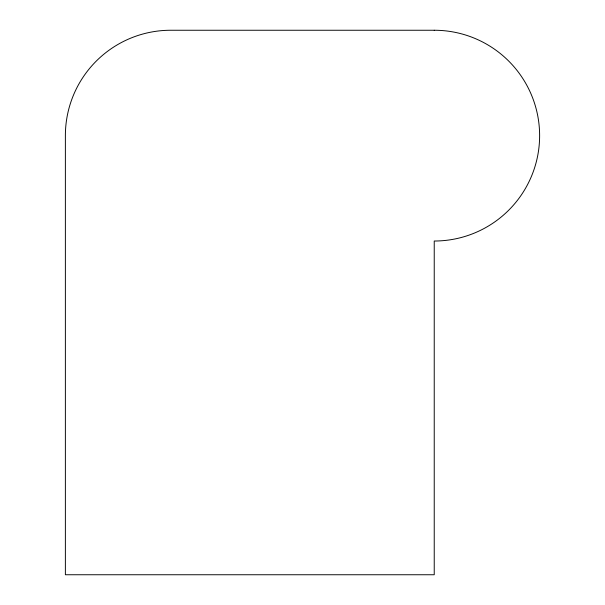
<?xml version="1.0" encoding="UTF-8"?>
<svg xmlns="http://www.w3.org/2000/svg" width="605" height="605" viewBox="0 0 605 605"><rect width="100%" height="100%" fill="white"/><g stroke="black" fill="none" stroke-linecap="round" stroke-linejoin="round"><path stroke-width="0.91" d="M434.231 30.25L170.769 30.25A105.383 105.383 0 0 0 65.378 135.633L65.378 574.75L434.231 574.75L434.231 241.024A105.383 105.383 0 0 0 539.622 135.633A105.383 105.383 0 0 0 434.231 30.25"/></g></svg>
